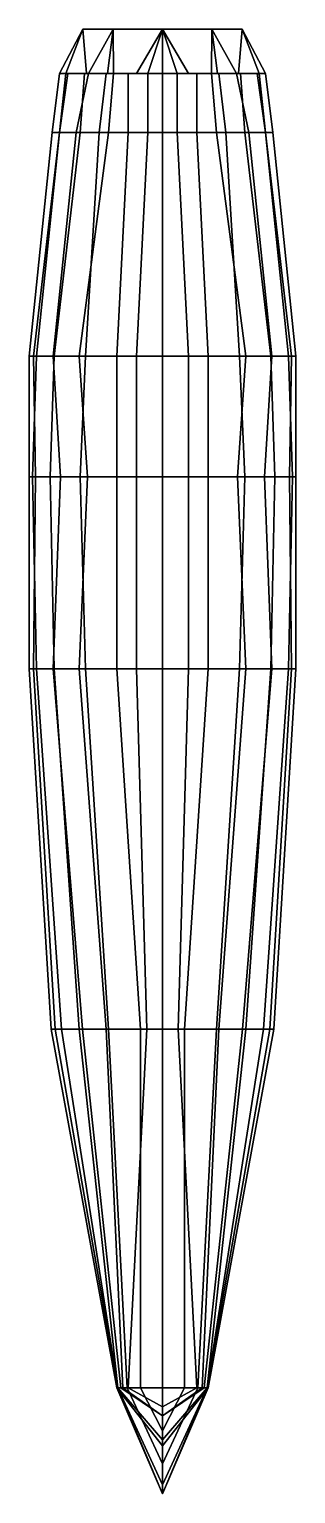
# Model space of a CAD drawing. Extents: x -0.44 to 0.44, y -0.12 to 4.77.
import ezdxf

# ---------------------------------------------------------------- set-up
doc = ezdxf.new("R2010")
doc.units = 0
doc.layers.add('NACELLE', color=3, linetype='CONTINUOUS')

msp = doc.modelspace()

# ---------------------------------------------------------------- linework, layer by layer
at = {"layer": 'NACELLE'}
for points in [[(-0.266296, 4.77, -0.233475), (-0.266296, 4.77, -0.233475), (-0.343728, 4.622288, -0.258208), (-0.322896, 4.622288, -0.150576)], [(-0.266296, 4.77, -0.406525), (-0.266296, 4.77, -0.406525), (-0.253456, 4.622288, -0.588048), (-0.343728, 4.622288, -0.47)], [(-0.266296, 4.77, -0.233475), (-0.266296, 4.77, -0.406525), (-0.343728, 4.622288, -0.47), (-0.343728, 4.622288, -0.258208)], [(-0.16458, 4.77, -0.093475), (-0.266296, 4.77, -0.233475), (-0.322896, 4.622288, -0.150576), (-0.246512, 4.622288, -0.060304)], [(-0.266296, 4.77, -0.406525), (-0.16458, 4.77, -0.546525), (-0.184016, 4.622288, -0.633184), (-0.253456, 4.622288, -0.588048)], [(-0.16458, 4.77, -0.093475), (-0.16458, 4.77, -0.093475), (-0.246512, 4.622288, -0.060304), (-0.163184, 4.622288, -0.022112)], [(-0.16458, 4.77, -0.546525), (0, 4.77, -0.6), (-0.0868, 4.622288, -0.674848), (-0.184016, 4.622288, -0.633184)], [(0, 4.77, -0.04), (-0.16458, 4.77, -0.093475), (-0.163184, 4.622288, -0.022112), (-0.048608, 4.622288, 0.002192)], [(0, 4.77, -0.6), (0, 4.77, -0.6), (0, 4.622288, -0.685264), (-0.0868, 4.622288, -0.674848)], [(-0.048608, 4.622288, 0.002192), (0, 4.622288, 0.002192), (0, 4.77, -0.04)], [(0.184016, 4.622288, -0.633184), (0.0868, 4.622288, -0.674848), (0, 4.77, -0.6), (0.16458, 4.77, -0.546525)], [(0.0868, 4.622288, -0.674848), (0, 4.622288, -0.685264), (0, 4.77, -0.6)], [(0, 4.77, -0.04), (0, 4.77, -0.04), (0, 4.622288, 0.002192), (0.048608, 4.622288, 0.002192)], [(0.048608, 4.622288, 0.002192), (0.163184, 4.622288, -0.022112), (0.16458, 4.77, -0.093475), (0, 4.77, -0.04)], [(0.163184, 4.622288, -0.022112), (0.246512, 4.622288, -0.060304), (0.16458, 4.77, -0.093475)], [(0.246512, 4.622288, -0.060304), (0.322896, 4.622288, -0.150576), (0.266296, 4.77, -0.233475), (0.16458, 4.77, -0.093475)], [(0.253456, 4.622288, -0.588048), (0.184016, 4.622288, -0.633184), (0.16458, 4.77, -0.546525), (0.266296, 4.77, -0.406525)], [(0.343728, 4.622288, -0.47), (0.253456, 4.622288, -0.588048), (0.266296, 4.77, -0.406525)], [(0.322896, 4.622288, -0.150576), (0.343728, 4.622288, -0.258208), (0.266296, 4.77, -0.233475)], [(0.343728, 4.622288, -0.258208), (0.343728, 4.622288, -0.47), (0.266296, 4.77, -0.406525), (0.266296, 4.77, -0.233475)], [(-0.322896, 4.622288, -0.150576), (-0.343728, 4.622288, -0.258208), (-0.368032, 4.425088, -0.258208), (-0.343728, 4.425088, -0.136688)], [(-0.343728, 4.622288, -0.47), (-0.315952, 4.622288, -0.615824), (-0.343728, 4.425088, -0.615824), (-0.368032, 4.425088, -0.483888)], [(-0.343728, 4.622288, -0.258208), (-0.343728, 4.622288, -0.47), (-0.368032, 4.425088, -0.483888), (-0.368032, 4.425088, -0.258208)], [(-0.315952, 4.622288, -0.615824), (-0.2604, 4.622288, -0.740816), (-0.274288, 4.425088, -0.768592), (-0.343728, 4.425088, -0.615824)], [(-0.246512, 4.622288, -0.060304), (-0.322896, 4.622288, -0.150576), (-0.343728, 4.425088, -0.136688), (-0.288176, 4.425088, -0.060304)], [(0.343728, 4.622288, -0.47), (0.315952, 4.622288, -0.615824), (-0.315952, 4.622288, -0.615824), (-0.343728, 4.622288, -0.47)], [(0.315952, 4.622288, -0.615824), (0.2604, 4.622288, -0.740816), (-0.2604, 4.622288, -0.740816), (-0.315952, 4.622288, -0.615824)], [(-0.163184, 4.622288, -0.022112), (-0.246512, 4.622288, -0.060304), (-0.288176, 4.425088, -0.060304), (-0.180544, 4.425088, -0.00128)], [(-0.2604, 4.622288, -0.740816), (-0.187488, 4.622288, -0.806784), (-0.211792, 4.425088, -0.831088), (-0.274288, 4.425088, -0.768592)], [(0.2604, 4.622288, -0.740816), (0.187488, 4.622288, -0.806784), (-0.187488, 4.622288, -0.806784), (-0.2604, 4.622288, -0.740816)], [(-0.187488, 4.622288, -0.806784), (-0.114576, 4.622288, -0.838032), (-0.114576, 4.425088, -0.883168), (-0.211792, 4.425088, -0.831088)], [(0.187488, 4.622288, -0.806784), (0.114576, 4.622288, -0.838032), (-0.114576, 4.622288, -0.838032), (-0.187488, 4.622288, -0.806784)], [(-0.048608, 4.622288, 0.002192), (-0.163184, 4.622288, -0.022112), (-0.180544, 4.425088, -0.00128), (-0.048608, 4.425088, 0.019552)], [(-0.114576, 4.622288, -0.838032), (0, 4.622288, -0.838032), (0, 4.425088, -0.897056), (-0.114576, 4.425088, -0.883168)], [(0.048608, 4.622288, 0.002192), (-0.048608, 4.622288, 0.002192), (-0.048608, 4.425088, 0.019552), (0.048608, 4.425088, 0.019552)], [(0.114576, 4.425088, -0.883168), (0, 4.425088, -0.897056), (0, 4.622288, -0.838032), (0.114576, 4.622288, -0.838032)], [(0.048608, 4.425088, 0.019552), (0.180544, 4.425088, -0.00128), (0.163184, 4.622288, -0.022112), (0.048608, 4.622288, 0.002192)], [(0.211792, 4.425088, -0.831088), (0.114576, 4.425088, -0.883168), (0.114576, 4.622288, -0.838032), (0.187488, 4.622288, -0.806784)], [(0.180544, 4.425088, -0.00128), (0.288176, 4.425088, -0.060304), (0.246512, 4.622288, -0.060304), (0.163184, 4.622288, -0.022112)], [(0.274288, 4.425088, -0.768592), (0.211792, 4.425088, -0.831088), (0.187488, 4.622288, -0.806784), (0.2604, 4.622288, -0.740816)], [(0.343728, 4.425088, -0.615824), (0.274288, 4.425088, -0.768592), (0.2604, 4.622288, -0.740816), (0.315952, 4.622288, -0.615824)], [(0.368032, 4.425088, -0.483888), (0.343728, 4.425088, -0.615824), (0.315952, 4.622288, -0.615824), (0.343728, 4.622288, -0.47)], [(-0.343728, 4.425088, -0.136688), (-0.368032, 4.425088, -0.258208), (-0.444416, 3.67872, -0.154048), (-0.430528, 3.67872, -0.101968)], [(-0.368032, 4.425088, -0.483888), (-0.343728, 4.425088, -0.615824), (-0.420112, 3.67872, -0.685264), (-0.444416, 3.67872, -0.5568)], [(-0.368032, 4.425088, -0.258208), (-0.368032, 4.425088, -0.483888), (-0.444416, 3.67872, -0.5568), (-0.444416, 3.67872, -0.154048)], [(-0.288176, 4.425088, -0.060304), (-0.343728, 4.425088, -0.136688), (-0.430528, 3.67872, -0.101968), (-0.36456, 3.67872, -0.025584)], [(-0.343728, 4.425088, -0.615824), (-0.274288, 4.425088, -0.768592), (-0.361088, 3.67872, -0.841504), (-0.420112, 3.67872, -0.685264)], [(-0.180544, 4.425088, -0.00128), (-0.288176, 4.425088, -0.060304), (-0.36456, 3.67872, -0.025584), (-0.27776, 3.67872, 0.029968)], [(-0.274288, 4.425088, -0.768592), (-0.211792, 4.425088, -0.831088), (-0.256928, 3.67872, -0.949136), (-0.361088, 3.67872, -0.841504)], [(-0.048608, 4.425088, 0.019552), (-0.180544, 4.425088, -0.00128), (-0.27776, 3.67872, 0.029968), (-0.0868, 3.67872, 0.06816)], [(-0.211792, 4.425088, -0.831088), (-0.114576, 4.425088, -0.883168), (-0.152768, 3.67872, -1.018576), (-0.256928, 3.67872, -0.949136)], [(-0.114576, 4.425088, -0.883168), (0, 4.425088, -0.897056), (0, 3.67872, -1.046352), (-0.152768, 3.67872, -1.018576)], [(0.048608, 4.425088, 0.019552), (-0.048608, 4.425088, 0.019552), (-0.0868, 3.67872, 0.06816), (0.0868, 3.67872, 0.06816)], [(0.152768, 3.67872, -1.018576), (0, 3.67872, -1.046352), (0, 4.425088, -0.897056), (0.114576, 4.425088, -0.883168)], [(0.0868, 3.67872, 0.06816), (0.27776, 3.67872, 0.029968), (0.180544, 4.425088, -0.00128), (0.048608, 4.425088, 0.019552)], [(0.256928, 3.67872, -0.949136), (0.152768, 3.67872, -1.018576), (0.114576, 4.425088, -0.883168), (0.211792, 4.425088, -0.831088)], [(0.27776, 3.67872, 0.029968), (0.36456, 3.67872, -0.025584), (0.288176, 4.425088, -0.060304), (0.180544, 4.425088, -0.00128)], [(0.361088, 3.67872, -0.841504), (0.256928, 3.67872, -0.949136), (0.211792, 4.425088, -0.831088), (0.274288, 4.425088, -0.768592)], [(0.420112, 3.67872, -0.685264), (0.361088, 3.67872, -0.841504), (0.274288, 4.425088, -0.768592), (0.343728, 4.425088, -0.615824)], [(0.36456, 3.67872, -0.025584), (0.430528, 3.67872, -0.101968), (0.343728, 4.425088, -0.136688), (0.288176, 4.425088, -0.060304)], [(0.430528, 3.67872, -0.101968), (0.444416, 3.67872, -0.154048), (0.368032, 4.425088, -0.258208), (0.343728, 4.425088, -0.136688)], [(0.444416, 3.67872, -0.5568), (0.420112, 3.67872, -0.685264), (0.343728, 4.425088, -0.615824), (0.368032, 4.425088, -0.483888)], [(0.444416, 3.67872, -0.154048), (0.444416, 3.67872, -0.5568), (0.368032, 4.425088, -0.483888), (0.368032, 4.425088, -0.258208)], [(-0.430528, 3.67872, -0.101968), (-0.444416, 3.67872, -0.154048), (-0.444416, 3.275408, -0.178352), (-0.423584, 3.275408, -0.101968)], [(-0.444416, 3.67872, -0.154048), (-0.444416, 3.67872, -0.5568), (-0.444416, 3.275408, -0.5568), (-0.444416, 3.275408, -0.178352)], [(-0.36456, 3.67872, -0.025584), (-0.430528, 3.67872, -0.101968), (-0.423584, 3.275408, -0.101968), (-0.340256, 3.275408, -0.004752)], [(-0.27776, 3.67872, 0.029968), (-0.36456, 3.67872, -0.025584), (-0.340256, 3.275408, -0.004752), (-0.249984, 3.275408, 0.03344)], [(-0.0868, 3.67872, 0.06816), (-0.27776, 3.67872, 0.029968), (-0.249984, 3.275408, 0.03344), (-0.0868, 3.275408, 0.06816)], [(-0.0868, 3.275408, 0.06816), (0.0868, 3.275408, 0.06816), (0.0868, 3.67872, 0.06816), (-0.0868, 3.67872, 0.06816)], [(0.0868, 3.275408, 0.06816), (0.249984, 3.275408, 0.03344), (0.27776, 3.67872, 0.029968), (0.0868, 3.67872, 0.06816)], [(0.249984, 3.275408, 0.03344), (0.340256, 3.275408, -0.004752), (0.36456, 3.67872, -0.025584), (0.27776, 3.67872, 0.029968)], [(0.340256, 3.275408, -0.004752), (0.423584, 3.275408, -0.101968), (0.430528, 3.67872, -0.101968), (0.36456, 3.67872, -0.025584)], [(0.423584, 3.275408, -0.101968), (0.444416, 3.275408, -0.178352), (0.444416, 3.67872, -0.154048), (0.430528, 3.67872, -0.101968)], [(0.444416, 3.275408, -0.178352), (0.444416, 3.275408, -0.5568), (0.444416, 3.67872, -0.5568), (0.444416, 3.67872, -0.154048)], [(-0.444416, 3.275408, -0.5568), (-0.434, 3.275408, -0.685264), (-0.420112, 2.63432, -0.685264), (-0.444416, 2.63432, -0.5568)], [(-0.444416, 3.275408, -0.178352), (-0.444416, 3.275408, -0.5568), (-0.444416, 2.63432, -0.5568), (-0.444416, 2.63432, -0.154048)], [(-0.423584, 3.275408, -0.101968), (-0.444416, 3.275408, -0.178352), (-0.444416, 2.63432, -0.154048), (-0.430528, 2.63432, -0.101968)], [(-0.434, 3.275408, -0.685264), (-0.374976, 3.275408, -0.841504), (-0.361088, 2.63432, -0.841504), (-0.420112, 2.63432, -0.685264)], [(-0.434, 3.275408, -0.685264), (-0.374976, 3.275408, -0.841504), (-0.361088, 2.63432, -0.841504), (-0.420112, 2.63432, -0.685264)], [(-0.340256, 3.275408, -0.004752), (-0.423584, 3.275408, -0.101968), (-0.430528, 2.63432, -0.101968), (-0.36456, 2.63432, -0.025584)], [(-0.374976, 3.275408, -0.841504), (-0.274288, 3.275408, -0.949136), (-0.256928, 2.63432, -0.949136), (-0.361088, 2.63432, -0.841504)], [(-0.374976, 3.275408, -0.841504), (-0.274288, 3.275408, -0.949136), (-0.256928, 2.63432, -0.949136), (-0.361088, 2.63432, -0.841504)], [(-0.249984, 3.275408, 0.03344), (-0.340256, 3.275408, -0.004752), (-0.36456, 2.63432, -0.025584), (-0.27776, 2.63432, 0.029968)], [(-0.0868, 3.275408, 0.06816), (-0.249984, 3.275408, 0.03344), (-0.27776, 2.63432, 0.029968), (-0.0868, 2.63432, 0.06816)], [(-0.274288, 3.275408, -0.949136), (-0.152768, 3.275408, -1.011632), (-0.152768, 2.63432, -1.018576), (-0.256928, 2.63432, -0.949136)], [(-0.274288, 3.275408, -0.949136), (-0.152768, 3.275408, -1.011632), (-0.152768, 2.63432, -1.018576), (-0.256928, 2.63432, -0.949136)], [(-0.152768, 3.275408, -1.011632), (0, 3.275408, -1.03), (0, 2.63432, -1.03), (-0.152768, 2.63432, -1.018576)], [(0.0868, 3.275408, 0.06816), (-0.0868, 3.275408, 0.06816), (-0.0868, 2.63432, 0.06816), (0.0868, 2.63432, 0.06816)], [(0.152768, 2.63432, -1.018576), (0, 2.63432, -1.03), (0, 3.275408, -1.03), (0.152768, 3.275408, -1.011632)], [(0.0868, 2.63432, 0.06816), (0.27776, 2.63432, 0.029968), (0.249984, 3.275408, 0.03344), (0.0868, 3.275408, 0.06816)], [(0.256928, 2.63432, -0.949136), (0.152768, 2.63432, -1.018576), (0.152768, 3.275408, -1.011632), (0.274288, 3.275408, -0.949136)], [(0.27776, 2.63432, 0.029968), (0.36456, 2.63432, -0.025584), (0.340256, 3.275408, -0.004752), (0.249984, 3.275408, 0.03344)], [(0.361088, 2.63432, -0.841504), (0.256928, 2.63432, -0.949136), (0.274288, 3.275408, -0.949136), (0.374976, 3.275408, -0.841504)], [(0.36456, 2.63432, -0.025584), (0.430528, 2.63432, -0.101968), (0.423584, 3.275408, -0.101968), (0.340256, 3.275408, -0.004752)], [(0.420112, 2.63432, -0.685264), (0.361088, 2.63432, -0.841504), (0.374976, 3.275408, -0.841504), (0.434, 3.275408, -0.685264)], [(0.444416, 2.63432, -0.5568), (0.420112, 2.63432, -0.685264), (0.434, 3.275408, -0.685264), (0.444416, 3.275408, -0.5568)], [(0.430528, 2.63432, -0.101968), (0.444416, 2.63432, -0.154048), (0.444416, 3.275408, -0.178352), (0.423584, 3.275408, -0.101968)], [(0.444416, 2.63432, -0.154048), (0.444416, 2.63432, -0.5568), (0.444416, 3.275408, -0.5568), (0.444416, 3.275408, -0.178352)], [(-0.430528, 2.63432, -0.101968), (-0.444416, 2.63432, -0.154048), (-0.371504, 1.431008, -0.292096), (-0.357616, 1.431008, -0.17752)], [(-0.444416, 2.63432, -0.5568), (-0.420112, 2.63432, -0.685264), (-0.336784, 1.431008, -0.677488), (-0.371504, 1.431008, -0.517776)], [(-0.444416, 2.63432, -0.154048), (-0.444416, 2.63432, -0.5568), (-0.371504, 1.431008, -0.517776), (-0.371504, 1.431008, -0.292096)], [(-0.36456, 2.63432, -0.025584), (-0.430528, 2.63432, -0.101968), (-0.357616, 1.431008, -0.17752), (-0.267344, 1.431008, -0.059472)], [(-0.420112, 2.63432, -0.685264), (-0.361088, 2.63432, -0.841504), (-0.27776, 1.431008, -0.792064), (-0.336784, 1.431008, -0.677488)], [(-0.420112, 2.63432, -0.685264), (-0.361088, 2.63432, -0.841504), (-0.27776, 1.431008, -0.792064), (-0.336784, 1.431008, -0.677488)], [(-0.27776, 2.63432, 0.029968), (-0.36456, 2.63432, -0.025584), (-0.267344, 1.431008, -0.059472), (-0.187488, 1.431008, -0.02128)], [(-0.361088, 2.63432, -0.841504), (-0.256928, 2.63432, -0.949136), (-0.180544, 1.431008, -0.878864), (-0.27776, 1.431008, -0.792064)], [(-0.361088, 2.63432, -0.841504), (-0.256928, 2.63432, -0.949136), (-0.180544, 1.431008, -0.878864), (-0.27776, 1.431008, -0.792064)], [(-0.0868, 2.63432, 0.06816), (-0.27776, 2.63432, 0.029968), (-0.187488, 1.431008, -0.02128), (-0.05208, 1.431008, 0.003024)], [(-0.256928, 2.63432, -0.949136), (-0.152768, 2.63432, -1.018576), (-0.072912, 1.431008, -0.97), (-0.180544, 1.431008, -0.878864)], [(-0.152768, 2.63432, -1.018576), (0, 2.63432, -1.03), (0, 1.431008, -1.01), (-0.072912, 1.431008, -0.97)], [(-0.152768, 2.63432, -1.018576), (0, 2.63432, -1.03), (0, 1.431008, -1.01), (-0.072912, 1.431008, -0.97)], [(-0.05208, 1.431008, 0.003024), (0.05208, 1.431008, 0.003024), (0.0868, 2.63432, 0.06816), (-0.0868, 2.63432, 0.06816)], [(0.072912, 1.431008, -0.97), (0, 1.431008, -1.01), (0, 2.63432, -1.03), (0.152768, 2.63432, -1.018576)], [(0.05208, 1.431008, 0.003024), (0.187488, 1.431008, -0.02128), (0.27776, 2.63432, 0.029968), (0.0868, 2.63432, 0.06816)], [(0.180544, 1.431008, -0.878864), (0.072912, 1.431008, -0.97), (0.152768, 2.63432, -1.018576), (0.256928, 2.63432, -0.949136)], [(0.27776, 1.431008, -0.792064), (0.180544, 1.431008, -0.878864), (0.256928, 2.63432, -0.949136), (0.361088, 2.63432, -0.841504)], [(0.27776, 1.431008, -0.792064), (0.180544, 1.431008, -0.878864), (0.256928, 2.63432, -0.949136), (0.361088, 2.63432, -0.841504)], [(0.187488, 1.431008, -0.02128), (0.267344, 1.431008, -0.059472), (0.36456, 2.63432, -0.025584), (0.27776, 2.63432, 0.029968)], [(0.267344, 1.431008, -0.059472), (0.357616, 1.431008, -0.17752), (0.430528, 2.63432, -0.101968), (0.36456, 2.63432, -0.025584)], [(0.336784, 1.431008, -0.677488), (0.27776, 1.431008, -0.792064), (0.361088, 2.63432, -0.841504), (0.420112, 2.63432, -0.685264)], [(0.336784, 1.431008, -0.677488), (0.27776, 1.431008, -0.792064), (0.361088, 2.63432, -0.841504), (0.420112, 2.63432, -0.685264)], [(0.371504, 1.431008, -0.517776), (0.336784, 1.431008, -0.677488), (0.420112, 2.63432, -0.685264), (0.444416, 2.63432, -0.5568)], [(0.357616, 1.431008, -0.17752), (0.371504, 1.431008, -0.292096), (0.444416, 2.63432, -0.154048), (0.430528, 2.63432, -0.101968)], [(0.371504, 1.431008, -0.292096), (0.371504, 1.431008, -0.517776), (0.444416, 2.63432, -0.5568), (0.444416, 2.63432, -0.154048)], [(-0.357616, 1.431008, -0.17752), (-0.371504, 1.431008, -0.292096), (-0.152768, 0.233808, -0.318896), (-0.149296, 0.233808, -0.311952)], [(-0.371504, 1.431008, -0.517776), (-0.336784, 1.431008, -0.677488), (-0.149296, 0.233808, -0.55152), (-0.152768, 0.233808, -0.457776)], [(-0.371504, 1.431008, -0.292096), (-0.371504, 1.431008, -0.517776), (-0.152768, 0.233808, -0.457776), (-0.152768, 0.233808, -0.318896)], [(-0.267344, 1.431008, -0.059472), (-0.357616, 1.431008, -0.17752), (-0.149296, 0.233808, -0.311952), (-0.13888, 0.233808, -0.301536)], [(-0.336784, 1.431008, -0.677488), (-0.27776, 1.431008, -0.792064), (-0.149296, 0.233808, -0.666096), (-0.149296, 0.233808, -0.55152)], [(-0.336784, 1.431008, -0.677488), (-0.27776, 1.431008, -0.792064), (-0.149296, 0.233808, -0.666096), (-0.149296, 0.233808, -0.55152)], [(-0.27776, 1.431008, -0.792064), (-0.180544, 1.431008, -0.878864), (-0.118048, 0.233808, -0.721648), (-0.149296, 0.233808, -0.666096)], [(-0.27776, 1.431008, -0.792064), (-0.180544, 1.431008, -0.878864), (-0.118048, 0.233808, -0.721648), (-0.149296, 0.233808, -0.666096)], [(-0.187488, 1.431008, -0.02128), (-0.267344, 1.431008, -0.059472), (-0.13888, 0.233808, -0.301536), (-0.131936, 0.233808, -0.298064)], [(-0.05208, 1.431008, 0.003024), (-0.187488, 1.431008, -0.02128), (-0.131936, 0.233808, -0.298064), (-0.114576, 0.233808, -0.294592)], [(-0.180544, 1.431008, -0.878864), (-0.072912, 1.431008, -0.97), (-0.072912, 0.233808, -0.770256), (-0.118048, 0.233808, -0.721648)], [(-0.180544, 1.431008, -0.878864), (-0.072912, 1.431008, -0.97), (-0.072912, 0.233808, -0.770256), (-0.118048, 0.233808, -0.721648)], [(0.05208, 1.431008, 0.003024), (-0.05208, 1.431008, 0.003024), (-0.114576, 0.233808, -0.294592), (0.114576, 0.233808, -0.294592)], [(-0.072912, 1.431008, -0.97), (0, 1.431008, -1.01), (0, 0.233808, -0.801504), (-0.072912, 0.233808, -0.770256)], [(-0.072912, 1.431008, -0.97), (0, 1.431008, -1.01), (0, 0.233808, -0.801504), (-0.072912, 0.233808, -0.770256)], [(0.072912, 0.233808, -0.770256), (0, 0.233808, -0.801504), (0, 1.431008, -1.01), (0.072912, 1.431008, -0.97)], [(0.072912, 0.233808, -0.770256), (0, 0.233808, -0.801504), (0, 1.431008, -1.01), (0.072912, 1.431008, -0.97)], [(0.114576, 0.233808, -0.294592), (0.131936, 0.233808, -0.298064), (0.187488, 1.431008, -0.02128), (0.05208, 1.431008, 0.003024)], [(0.118048, 0.233808, -0.721648), (0.072912, 0.233808, -0.770256), (0.072912, 1.431008, -0.97), (0.180544, 1.431008, -0.878864)], [(0.118048, 0.233808, -0.721648), (0.072912, 0.233808, -0.770256), (0.072912, 1.431008, -0.97), (0.180544, 1.431008, -0.878864)], [(0.149296, 0.233808, -0.666096), (0.118048, 0.233808, -0.721648), (0.180544, 1.431008, -0.878864), (0.27776, 1.431008, -0.792064)], [(0.149296, 0.233808, -0.666096), (0.118048, 0.233808, -0.721648), (0.180544, 1.431008, -0.878864), (0.27776, 1.431008, -0.792064)], [(0.131936, 0.233808, -0.298064), (0.13888, 0.233808, -0.301536), (0.267344, 1.431008, -0.059472), (0.187488, 1.431008, -0.02128)], [(0.13888, 0.233808, -0.301536), (0.149296, 0.233808, -0.311952), (0.357616, 1.431008, -0.17752), (0.267344, 1.431008, -0.059472)], [(0.149296, 0.233808, -0.55152), (0.149296, 0.233808, -0.666096), (0.27776, 1.431008, -0.792064), (0.336784, 1.431008, -0.677488)], [(0.149296, 0.233808, -0.55152), (0.149296, 0.233808, -0.666096), (0.27776, 1.431008, -0.792064), (0.336784, 1.431008, -0.677488)], [(0.149296, 0.233808, -0.311952), (0.152768, 0.233808, -0.318896), (0.371504, 1.431008, -0.292096), (0.357616, 1.431008, -0.17752)], [(0.152768, 0.233808, -0.457776), (0.149296, 0.233808, -0.55152), (0.336784, 1.431008, -0.677488), (0.371504, 1.431008, -0.517776)], [(0.152768, 0.233808, -0.318896), (0.152768, 0.233808, -0.457776), (0.371504, 1.431008, -0.517776), (0.371504, 1.431008, -0.292096)], [(-0.152768, 0.233808, -0.457776), (-0.149296, 0.233808, -0.55152), (0, -0.12, -0.55152), (0, -0.12, -0.457776)], [(-0.152768, 0.233808, -0.318896), (-0.152768, 0.233808, -0.457776), (0, -0.12, -0.457776), (0, 0.04, -0.318896)], [(-0.149296, 0.233808, -0.311952), (-0.152768, 0.233808, -0.318896), (0, 0.04, -0.318896), (0, 0.06, -0.311952)], [(-0.13888, 0.233808, -0.301536), (-0.149296, 0.233808, -0.311952), (0, 0.06, -0.311952), (0, 0.14, -0.301536)], [(-0.149296, 0.233808, -0.666096), (-0.118048, 0.233808, -0.721648), (0, -0.02, -0.721648), (0, -0.09, -0.666096)], [(-0.149296, 0.233808, -0.666096), (-0.118048, 0.233808, -0.721648), (0, -0.02, -0.721648), (0, -0.09, -0.666096)], [(-0.149296, 0.233808, -0.55152), (-0.149296, 0.233808, -0.666096), (0, -0.09, -0.666096), (0, -0.12, -0.55152)], [(-0.149296, 0.233808, -0.55152), (-0.149296, 0.233808, -0.666096), (0, -0.09, -0.666096), (0, -0.12, -0.55152)], [(-0.131936, 0.233808, -0.298064), (-0.13888, 0.233808, -0.301536), (0, 0.14, -0.301536), (0, 0.14, -0.298064)], [(-0.114576, 0.233808, -0.294592), (-0.131936, 0.233808, -0.298064), (0, 0.14, -0.298064), (0, 0.17, -0.294592)], [(-0.118048, 0.233808, -0.721648), (-0.072912, 0.233808, -0.770256), (0, 0.09, -0.770256), (0, -0.02, -0.721648)], [(-0.118048, 0.233808, -0.721648), (-0.072912, 0.233808, -0.770256), (0, 0.09, -0.770256), (0, -0.02, -0.721648)], [(-0.114576, 0.233808, -0.294592), (0, 0.17, -0.294592), (0.114576, 0.233808, -0.294592)], [(-0.072912, 0.233808, -0.770256), (0, 0.233808, -0.801504), (0, 0.17, -0.801504), (0, 0.09, -0.770256)], [(-0.072912, 0.233808, -0.770256), (0, 0.233808, -0.801504), (0, 0.17, -0.801504), (0, 0.09, -0.770256)], [(0, -0.02, -0.721648), (0, 0.09, -0.770256), (0.072912, 0.233808, -0.770256), (0.118048, 0.233808, -0.721648)], [(0, -0.02, -0.721648), (0, 0.09, -0.770256), (0.072912, 0.233808, -0.770256), (0.118048, 0.233808, -0.721648)], [(0, 0.09, -0.770256), (0, 0.17, -0.801504), (0, 0.233808, -0.801504), (0.072912, 0.233808, -0.770256)], [(0, 0.09, -0.770256), (0, 0.17, -0.801504), (0, 0.233808, -0.801504), (0.072912, 0.233808, -0.770256)], [(0, 0.17, -0.294592), (0, 0.14, -0.298064), (0.131936, 0.233808, -0.298064), (0.114576, 0.233808, -0.294592)], [(0, 0.14, -0.298064), (0, 0.14, -0.301536), (0.13888, 0.233808, -0.301536), (0.131936, 0.233808, -0.298064)], [(0, 0.14, -0.301536), (0, 0.06, -0.311952), (0.149296, 0.233808, -0.311952), (0.13888, 0.233808, -0.301536)], [(0, 0.06, -0.311952), (0, 0.04, -0.318896), (0.152768, 0.233808, -0.318896), (0.149296, 0.233808, -0.311952)], [(0, 0.04, -0.318896), (0, -0.12, -0.457776), (0.152768, 0.233808, -0.457776), (0.152768, 0.233808, -0.318896)], [(0, -0.09, -0.666096), (0, -0.02, -0.721648), (0.118048, 0.233808, -0.721648), (0.149296, 0.233808, -0.666096)], [(0, -0.09, -0.666096), (0, -0.02, -0.721648), (0.118048, 0.233808, -0.721648), (0.149296, 0.233808, -0.666096)], [(0, -0.12, -0.457776), (0, -0.12, -0.55152), (0.149296, 0.233808, -0.55152), (0.152768, 0.233808, -0.457776)], [(0, -0.12, -0.55152), (0, -0.09, -0.666096), (0.149296, 0.233808, -0.666096), (0.149296, 0.233808, -0.55152)], [(0, -0.12, -0.55152), (0, -0.09, -0.666096), (0.149296, 0.233808, -0.666096), (0.149296, 0.233808, -0.55152)]]:
    msp.add_3dface(points, dxfattribs=at)
at = {"layer": 'NACELLE', "color": 2}
for points in [[(0.288176, 4.425088, -0.060304), (0.343728, 4.425088, -0.136688), (0.322896, 4.622288, -0.150576), (0.246512, 4.622288, -0.060304)], [(0.343728, 4.425088, -0.136688), (0.368032, 4.425088, -0.258208), (0.343728, 4.622288, -0.258208), (0.322896, 4.622288, -0.150576)], [(0.368032, 4.425088, -0.258208), (0.368032, 4.425088, -0.483888), (0.343728, 4.622288, -0.47), (0.343728, 4.622288, -0.258208)], [(-0.444416, 3.67872, -0.5568), (-0.420112, 3.67872, -0.685264), (-0.434, 3.275408, -0.685264), (-0.444416, 3.275408, -0.5568)], [(-0.420112, 3.67872, -0.685264), (-0.361088, 3.67872, -0.841504), (-0.374976, 3.275408, -0.841504), (-0.434, 3.275408, -0.685264)], [(-0.361088, 3.67872, -0.841504), (-0.256928, 3.67872, -0.949136), (-0.274288, 3.275408, -0.949136), (-0.374976, 3.275408, -0.841504)], [(-0.256928, 3.67872, -0.949136), (-0.152768, 3.67872, -1.018576), (-0.152768, 3.275408, -1.011632), (-0.274288, 3.275408, -0.949136)], [(-0.152768, 3.67872, -1.018576), (0, 3.67872, -1.046352), (0, 3.275408, -1.03), (-0.152768, 3.275408, -1.011632)], [(0.152768, 3.275408, -1.011632), (0, 3.275408, -1.03), (0, 3.67872, -1.046352), (0.152768, 3.67872, -1.018576)], [(0.274288, 3.275408, -0.949136), (0.152768, 3.275408, -1.011632), (0.152768, 3.67872, -1.018576), (0.256928, 3.67872, -0.949136)], [(0.374976, 3.275408, -0.841504), (0.274288, 3.275408, -0.949136), (0.256928, 3.67872, -0.949136), (0.361088, 3.67872, -0.841504)], [(0.434, 3.275408, -0.685264), (0.374976, 3.275408, -0.841504), (0.361088, 3.67872, -0.841504), (0.420112, 3.67872, -0.685264)], [(0.444416, 3.275408, -0.5568), (0.434, 3.275408, -0.685264), (0.420112, 3.67872, -0.685264), (0.444416, 3.67872, -0.5568)]]:
    msp.add_3dface(points, dxfattribs=at)

doc.saveas('drawing.dxf')
